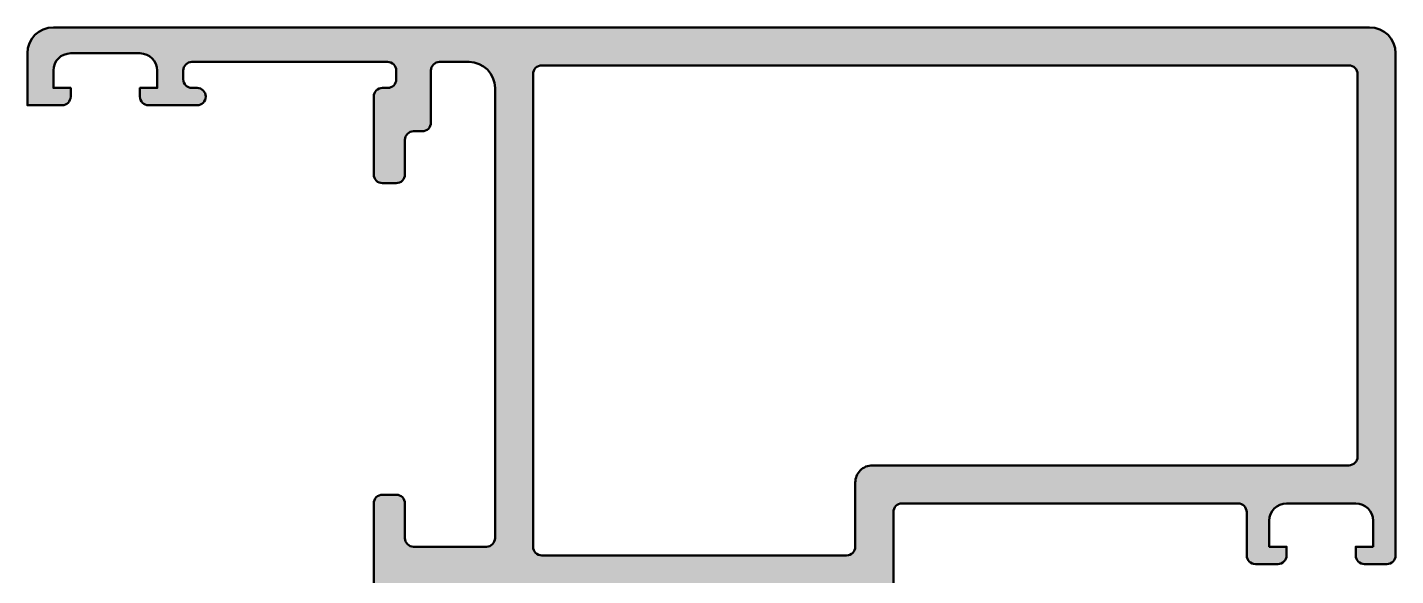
# Model space of a CAD drawing. Extents: x -50 to 29, y 0 to 92.5.
# Drawn here: x -50 to 29, y 60.8 to 92.5 of the extents above; entities that cross this region are included whole.
import ezdxf

# ---------------------------------------------------------------- set-up
doc = ezdxf.new("R2010")
doc.units = 0
doc.layers.add('0S-Alu contour', color=7, linetype='Continuous', lineweight=50)
doc.layers.add('0S-Alu hatch', color=252, linetype='Continuous', lineweight=25)

# ---------------------------------------------------------------- blocks, each defined once
blk = doc.blocks.new('445720__A0E2A68E_7C1D_4832_8755_47A1F3476A13_')
at = {"layer": '0S-Alu hatch'}
h = blk.add_hatch(color=256, dxfattribs=at)
edge = h.paths.add_edge_path()
edge.add_line((27.69999999999971, 62.49999999999932), (26.69999999999971, 62.49999999999932))
edge.add_line((26.69999999999971, 62.49999999999932), (26.69999999999971, 61.99999999999932))
edge.add_arc((27.19999999999973, 61.99999999999935), 0.5000000000000285, 180, 269.9999999999968)
edge.add_line((27.1999999999997, 61.49999999999931), (28.49999999999987, 61.49999999999931))
edge.add_arc((28.49999999999989, 61.99999999999932), 0.5000000000000071, 269.9999999999984, 360)
edge.add_line((28.9999999999999, 61.99999999999932), (28.99999999999987, 90.99999999999909))
edge.add_arc((27.499999999999, 90.99999999999913), 1.500000000000866, 0, 90)
edge.add_line((27.499999999999, 92.5), (-48.5, 92.5))
edge.add_arc((-48.5, 91), 1.5, 90, 180)
edge.add_line((-50, 91), (-50, 88))
edge.add_line((-50, 88), (-48, 88))
edge.add_arc((-48, 88.49999999999999), 0.5, 270, 360)
edge.add_line((-47.5, 88.49999999999999), (-47.5, 89))
edge.add_line((-47.5, 89), (-48.5, 89))
edge.add_line((-48.5, 89), (-48.5, 90))
edge.add_ellipse((-47.5, 90), major_axis=(-1, 0), ratio=1, start_angle=270, end_angle=360, ccw=False)
edge.add_line((-47.5, 91), (-43.5, 91))
edge.add_ellipse((-43.5, 90), major_axis=(-1, 0), ratio=1, start_angle=180, end_angle=270, ccw=False)
edge.add_line((-42.5, 90), (-42.5, 89))
edge.add_line((-42.5, 89), (-43.5, 89))
edge.add_line((-43.5, 89), (-43.5, 88.49999999999999))
edge.add_arc((-43, 88.49999999999999), 0.5, 180, 270)
edge.add_line((-43, 88), (-40.2, 88))
edge.add_arc((-40.2, 88.49999999999999), 0.5, 270, 450)
edge.add_line((-40.2, 89), (-40.49999999999999, 89))
edge.add_ellipse((-40.49999999999999, 89.50000000000001), major_axis=(-0.5, 0), ratio=1, start_angle=0, end_angle=90, ccw=False)
edge.add_line((-41, 89.50000000000001), (-41, 90))
edge.add_ellipse((-40.49999999999999, 90.00000000000001), major_axis=(-0.5, 0), ratio=1, start_angle=270, end_angle=360, ccw=False)
edge.add_line((-40.49999999999999, 90.50000000000001), (-29.20000000000001, 90.5))
edge.add_ellipse((-29.2, 90), major_axis=(-0.5, 0), ratio=1, start_angle=180, end_angle=270.0000000000004, ccw=False)
edge.add_line((-28.7, 90), (-28.7, 89.50000000000001))
edge.add_ellipse((-29.20000000000001, 89.50000000000001), major_axis=(-0.5000000000000071, 0), ratio=1, start_angle=90, end_angle=180, ccw=False)
edge.add_line((-29.20000000000001, 89), (-29.49999999999999, 89))
edge.add_arc((-29.49999999999999, 88.49999999999999), 0.5, 90, 180)
edge.add_line((-30, 88.49999999999999), (-30, 84.00000000000001))
edge.add_arc((-29.5, 84.00000000000001), 0.5000000000000036, 180, 270.0000000000004)
edge.add_line((-29.49999999999999, 83.50000000000001), (-28.70000000000001, 83.50000000000001))
edge.add_arc((-28.7, 84.00000000000001), 0.5, 269.9999999999996, 360)
edge.add_line((-28.2, 84.00000000000001), (-28.20000000000001, 86.00000000000001))
edge.add_ellipse((-27.70000000000001, 86), major_axis=(-0.4999999999999965, 0), ratio=1, start_angle=270, end_angle=360, ccw=False)
edge.add_line((-27.70000000000001, 86.5), (-27.20000000000001, 86.5))
edge.add_arc((-27.2, 87), 0.5, 269.9999999999996, 360)
edge.add_line((-26.7, 87), (-26.69999999999999, 90))
edge.add_ellipse((-26.19999999999999, 90), major_axis=(-0.5000000000000036, 0), ratio=1, start_angle=270.0000000000008, end_angle=360, ccw=False)
edge.add_line((-26.19999999999999, 90.5), (-24.50000000000001, 90.5))
edge.add_ellipse((-24.50000000000001, 89), major_axis=(-1.5, 0), ratio=1, start_angle=180, end_angle=269.9999999999999, ccw=False)
edge.add_line((-23.00000000000002, 89), (-22.99999999999999, 63.00000000000001))
edge.add_ellipse((-23.50000000000001, 63.00000000000002), major_axis=(-0.5000000000000178, 0), ratio=1, start_angle=90, end_angle=180, ccw=False)
edge.add_line((-23.50000000000001, 62.5), (-27.7, 62.5))
edge.add_ellipse((-27.7, 63), major_axis=(-0.5000000000000071, 0), ratio=1, start_angle=0, end_angle=90, ccw=False)
edge.add_line((-28.2, 63), (-28.2, 65))
edge.add_arc((-28.70000000000001, 65), 0.5000000000000107, 0, 90)
edge.add_line((-28.70000000000001, 65.50000000000001), (-29.50000000000002, 65.5))
edge.add_arc((-29.50000000000002, 65), 0.5, 90, 180)
edge.add_line((-30.00000000000002, 65), (-30.00000000000002, 60.49999999999973))
edge.add_arc((-29.50000000000001, 60.49999999999974), 0.5, 180, 270.0000000000017)
edge.add_line((-29.5, 59.99999999999974), (-18.00000000000024, 60.00000000000011))
edge.add_ellipse((-18.07883644654326, 59.73247940800701), major_axis=(-0.278895056327407, 0), ratio=1, start_angle=178.8354106259032, end_angle=253.5801235805115, ccw=False)
edge.add_line((-17.79999900000024, 59.72681100000865), (-17.79999900000024, 59.27321700000863))
edge.add_ellipse((-18.07886709564339, 59.26755634053161), major_axis=(-0.2789255417371285, 0), ratio=1, start_angle=106.4245945553501, end_angle=181.162870072879, ccw=False)
edge.add_line((-18.00000000000025, 59.00001300000868), (-18.00000000000024, 57.12000200000011))
edge.add_arc((-17.70000000000023, 57.12000200000011), 0.3000000000000114, 180, 269.9999999999993)
edge.add_line((-17.70000000000023, 56.8200020000001), (-16.72002568095745, 56.8200020000001))
edge.add_arc((-16.72002568095746, 57.12000200000011), 0.3000000000000114, 270.0000000000013, 360)
edge.add_line((-16.42002568095745, 57.12000200000011), (-16.42002568095745, 59.88000000000011))
edge.add_ellipse((-16.30002568095745, 59.88000000000011), major_axis=(-0.1199999999999939, 0), ratio=1, start_angle=269.9999999999983, end_angle=360, ccw=False)
edge.add_line((-16.30002568095745, 60.0000000000001), (-12.00000000000011, 60))
edge.add_ellipse((-12, 59.50000000000011), major_axis=(-0.4999999999998864, 0), ratio=1, start_angle=180, end_angle=270.000000000013, ccw=False)
edge.add_line((-11.50000000000011, 59.50000000000011), (-11.50000000000011, 58.79999999999998))
edge.add_line((-11.50000000000011, 58.79999999999998), (-12.88149545762201, 56.40717967697298))
edge.add_arc((-12.76188021535143, 56.33811978464859), 0.1381197846483408, 149.9999999998984, 273.7233749421729)
edge.add_arc((-13.07760790739092, 61.1897375821371), 4.999999999999984, 273.7233749421713, 305.6276587366734)
edge.add_ellipse((-9.00000000000015, 55.50000000000067), major_axis=(-1.999999999999414, 0), ratio=1, start_angle=234.37234126332692, end_angle=305.6276587366731, ccw=False)
edge.add_arc((-4.922392092609399, 61.18973758213714), 5.000000000000005, 234.372341263327, 266.2766250578321)
edge.add_arc((-5.238119784648596, 56.33811978464871), 0.138119784648445, 266.2766250578352, 389.9999999999718)
edge.add_line((-5.118504542377775, 56.40717967697288), (-6.500000000000113, 58.80000000000006))
edge.add_line((-6.500000000000113, 58.80000000000006), (-6.500000000000113, 59.50000000000012))
edge.add_ellipse((-6.000000000000191, 59.50000000000009), major_axis=(-0.4999999999999219, 0), ratio=1, start_angle=269.9999999999943, end_angle=360, ccw=False)
edge.add_line((-6.000000000000142, 60), (-1.699974319043022, 60.00000000000001))
edge.add_ellipse((-1.699974319043029, 59.88000000000003), major_axis=(-0.1199999999999903, 0), ratio=1, start_angle=180, end_angle=269.9999999999966, ccw=False)
edge.add_line((-1.579974319043039, 59.88000000000003), (-1.579974319043046, 57.12000200000011))
edge.add_arc((-1.279974319043034, 57.12000200000011), 0.3000000000000114, 180, 269.9999999999973)
edge.add_line((-1.279974319043049, 56.8200020000001), (-0.3000000000002672, 56.8200020000001))
edge.add_arc((-0.3000000000002672, 57.12000200000011), 0.3000000000000114, 270, 360)
edge.add_line((-2.558e-13, 57.12000200000011), (-2.558e-13, 59.00001300000868))
edge.add_ellipse((0.0788670956429059, 59.26755634053161), major_axis=(-0.2789255417371423, 0), ratio=1, start_angle=-1.1628700728805939, end_angle=73.57540544464621, ccw=False)
edge.add_line((-0.2000010000002556, 59.27321700000864), (-0.2000010000002561, 59.72681100000863))
edge.add_ellipse((0.0788364465429794, 59.73247940800702), major_axis=(-0.2788950563276229, 0), ratio=1, start_angle=-73.58012358050848, end_angle=1.1645893741003874, ccw=False)
edge.add_line((-1.147e-13, 60.00000000000032), (-1.137e-13, 64.49999999999935))
edge.add_ellipse((0.499999999999865, 64.49999999999935), major_axis=(-0.4999999999999787, 0), ratio=1, start_angle=270.00000000000244, end_angle=360, ccw=False)
edge.add_line((0.4999999999998436, 64.99999999999932), (19.9, 64.99999999999932))
edge.add_ellipse((19.89999999999987, 64.49999999999922), major_axis=(-0.5000000000000995, 0), ratio=1, start_angle=180, end_angle=269.9999999999854, ccw=False)
edge.add_line((20.39999999999998, 64.49999999999922), (20.39999999999954, 61.99999999999931))
edge.add_arc((20.89999999999955, 61.99999999999931), 0.5000000000000142, 180, 270.0000000000017)
edge.add_line((20.89999999999957, 61.49999999999931), (22.19999999999969, 61.49999999999931))
edge.add_arc((22.19999999999969, 61.9999999999993), 0.5, 270, 360)
edge.add_line((22.69999999999969, 61.9999999999993), (22.69999999999971, 62.49999999999932))
edge.add_line((22.69999999999971, 62.49999999999932), (21.69999999999971, 62.49999999999932))
edge.add_line((21.69999999999971, 62.49999999999932), (21.69999999999971, 63.99999999999931))
edge.add_ellipse((22.69999999999971, 63.99999999999931), major_axis=(-1, 0), ratio=1, start_angle=270, end_angle=360, ccw=False)
edge.add_line((22.69999999999971, 64.99999999999932), (26.69999999999971, 64.99999999999932))
edge.add_ellipse((26.69999999999971, 63.99999999999932), major_axis=(-0.9999999999999928, 0), ratio=1, start_angle=180, end_angle=270, ccw=False)
edge.add_line((27.6999999999997, 63.99999999999932), (27.69999999999971, 62.49999999999932))
edge = h.paths.add_edge_path()
edge.add_line((26.30000000000007, 67.19999999999914), (-1.199999999999917, 67.19999999999925))
edge.add_arc((-1.199999999999924, 66.19999999999922), 1.000000000000028, 89.99999999999959, 180)
edge.add_line((-2.199999999999953, 66.19999999999922), (-2.200000000000393, 62.50000000000023))
edge.add_ellipse((-2.7000000000004, 62.50000000000023), major_axis=(-0.5000000000000071, 0), ratio=1, start_angle=90, end_angle=180, ccw=False)
edge.add_line((-2.7000000000004, 62.00000000000023), (-20.30000000000009, 62.00000000000023))
edge.add_ellipse((-20.30000000000009, 62.50000000000014), major_axis=(-0.4999999999999148, 0), ratio=1, start_angle=0, end_angle=90, ccw=False)
edge.add_line((-20.8, 62.5), (-20.8, 89.79999999999959))
edge.add_ellipse((-20.3, 89.79999999999959), major_axis=(-0.5, 0), ratio=1, start_angle=270, end_angle=360, ccw=False)
edge.add_line((-20.3, 90.29999999999959), (26.30000000000007, 90.29999999999914))
edge.add_ellipse((26.30000000000001, 89.79999999999909), major_axis=(-0.500000000000057, 0), ratio=1, start_angle=180, end_angle=269.9999999999935, ccw=False)
edge.add_line((26.80000000000007, 89.79999999999905), (26.80000000000007, 67.69999999999914))
edge.add_ellipse((26.30000000000007, 67.69999999999914), major_axis=(-0.5, 0), ratio=1, start_angle=90, end_angle=180, ccw=False)
at = {"layer": '0S-Alu contour', "color": 7}
for points in [[(27.499999999999, 92.5), (-48.5, 92.5)], [(-50, 91), (-50, 88), (-48, 88)], [(-47.5, 91), (-43.5, 91)], [(28.9999999999999, 61.99999999999932), (28.99999999999987, 90.99999999999909)], [(-40.49999999999999, 90.50000000000001), (-29.20000000000001, 90.5)], [(-26.19999999999999, 90.5), (-24.50000000000001, 90.5)], [(-20.3, 90.29999999999959), (26.30000000000007, 90.29999999999914)], [(-47.5, 88.49999999999999), (-47.5, 89), (-48.5, 89), (-48.5, 90)], [(-42.5, 90), (-42.5, 89), (-43.5, 89), (-43.5, 88.49999999999999)], [(-41, 89.50000000000001), (-41, 90)], [(-28.7, 90), (-28.7, 89.50000000000001)], [(-26.7, 87), (-26.69999999999999, 90)], [(-20.8, 62.5), (-20.8, 89.79999999999959)], [(26.80000000000007, 89.79999999999905), (26.80000000000007, 67.69999999999914)], [(-40.2, 89), (-40.49999999999999, 89)], [(-30, 88.49999999999999), (-30, 84.00000000000001)], [(-29.20000000000001, 89), (-29.49999999999999, 89)], [(-23.00000000000002, 89), (-22.99999999999999, 63.00000000000001)], [(-43, 88), (-40.2, 88)], [(-27.70000000000001, 86.5), (-27.20000000000001, 86.5)], [(-28.2, 84.00000000000001), (-28.20000000000001, 86.00000000000001)], [(-29.49999999999999, 83.50000000000001), (-28.70000000000001, 83.50000000000001)], [(26.30000000000007, 67.19999999999914), (-1.199999999999917, 67.19999999999925)], [(-2.199999999999953, 66.19999999999922), (-2.200000000000393, 62.50000000000023)], [(-30.00000000000002, 65), (-30.00000000000002, 60.49999999999973)], [(-28.70000000000001, 65.50000000000001), (-29.50000000000002, 65.5)], [(-28.2, 63), (-28.2, 65)], [(0.4999999999998436, 64.99999999999932), (19.9, 64.99999999999932)], [(22.69999999999971, 64.99999999999932), (26.69999999999971, 64.99999999999932)], [(-1.147e-13, 60.00000000000032), (-1.137e-13, 64.49999999999935)], [(20.39999999999998, 64.49999999999922), (20.39999999999954, 61.99999999999931)], [(22.69999999999969, 61.9999999999993), (22.69999999999971, 62.49999999999932), (21.69999999999971, 62.49999999999932), (21.69999999999971, 63.99999999999931)], [(27.6999999999997, 63.99999999999932), (27.69999999999971, 62.49999999999932)], [(-23.50000000000001, 62.5), (-27.7, 62.5)], [(27.69999999999971, 62.49999999999932), (26.69999999999971, 62.49999999999932), (26.69999999999971, 61.99999999999932)], [(-2.7000000000004, 62.00000000000023), (-20.30000000000009, 62.00000000000023)], [(20.89999999999957, 61.49999999999931), (22.19999999999969, 61.49999999999931)], [(27.1999999999997, 61.49999999999931), (28.49999999999987, 61.49999999999931)], [(-29.5, 59.99999999999974), (-18.00000000000024, 60.00000000000011)], [(-17.79999900000024, 59.72681100000865), (-17.79999900000024, 59.27321700000863)], [(-16.42002568095745, 57.12000200000011), (-16.42002568095745, 59.88000000000011)], [(-16.30002568095745, 60.0000000000001), (-12.00000000000011, 60)], [(-11.50000000000011, 59.50000000000011), (-11.50000000000011, 58.79999999999998), (-12.88149545762201, 56.40717967697298)], [(-5.118504542377775, 56.40717967697288), (-6.500000000000113, 58.80000000000006), (-6.500000000000113, 59.50000000000012)], [(-6.000000000000142, 60), (-1.699974319043022, 60.00000000000001)], [(-1.579974319043039, 59.88000000000003), (-1.579974319043046, 57.12000200000011)], [(-0.2000010000002556, 59.27321700000864), (-0.2000010000002561, 59.72681100000863)], [(-18.00000000000025, 59.00001300000868), (-18.00000000000024, 57.12000200000011)], [(-2.558e-13, 57.12000200000011), (-2.558e-13, 59.00001300000868)], [(-17.70000000000023, 56.8200020000001), (-16.72002568095745, 56.8200020000001)], [(-1.279974319043049, 56.8200020000001), (-0.3000000000002672, 56.8200020000001)]]:
    blk.add_lwpolyline(points, dxfattribs=at)
for centre, radius, start, end in [((-48.5, 91), 1.5, 90, 180), ((27.499999999999, 90.99999999999913), 1.500000000000866, 0, 90), ((-48, 88.49999999999999), 0.5, 270, 0), ((-43, 88.49999999999999), 0.5, 180, 270), ((-40.2, 88.49999999999999), 0.5, 270, 90), ((-29.49999999999999, 88.49999999999999), 0.5, 90, 180), ((-27.2, 87), 0.5, 269.9999999999996, 0), ((-29.5, 84.00000000000001), 0.5000000000000036, 180, 270.0000000000004), ((-28.7, 84.00000000000001), 0.5, 269.9999999999996, 0), ((-1.199999999999924, 66.19999999999922), 1.000000000000028, 89.99999999999959, 180), ((-29.50000000000002, 65), 0.5, 90, 180), ((-28.70000000000001, 65), 0.5000000000000107, 0, 90), ((20.89999999999955, 61.99999999999931), 0.5000000000000142, 180, 270.0000000000017), ((22.19999999999969, 61.9999999999993), 0.5, 270, 0), ((27.19999999999973, 61.99999999999935), 0.5000000000000285, 180, 269.9999999999968), ((28.49999999999989, 61.99999999999932), 0.5000000000000071, 269.9999999999984, 0), ((-29.50000000000001, 60.49999999999974), 0.5, 180, 270.0000000000017), ((-17.70000000000023, 57.12000200000011), 0.3000000000000114, 180, 269.9999999999993), ((-16.72002568095746, 57.12000200000011), 0.3000000000000114, 270.0000000000013, 0), ((-13.07760790739092, 61.1897375821371), 4.999999999999984, 273.7233749421713, 305.6276587366734), ((-4.922392092609399, 61.18973758213714), 5.000000000000005, 234.372341263327, 266.2766250578321), ((-1.279974319043034, 57.12000200000011), 0.3000000000000114, 180, 269.9999999999973), ((-0.3000000000002672, 57.12000200000011), 0.3000000000000114, 270, 0), ((-12.76188021535143, 56.33811978464859), 0.1381197846483408, 149.9999999998984, 273.7233749421729), ((-5.238119784648596, 56.33811978464871), 0.138119784648445, 266.2766250578352, 29.99999999997184)]:
    blk.add_arc(centre, radius, start, end, dxfattribs=at)
at = {"layer": '0S-Alu contour', "color": 7, "extrusion": (0, 0, -1)}
for centre, radius, start, end in [((47.5, 90), 1, 0, 90), ((43.5, 90), 1, 90, 180), ((40.49999999999999, 90.00000000000001), 0.5, 0, 90), ((29.2, 90), 0.5, 89.99999999999959, 180), ((26.19999999999999, 90), 0.5000000000000036, 0, 89.9999999999992), ((24.50000000000001, 89), 1.5, 90.00000000000014, 180), ((20.3, 89.79999999999959), 0.5, 0, 90), ((-26.30000000000001, 89.79999999999909), 0.500000000000057, 90.00000000000651, 180), ((40.49999999999999, 89.50000000000001), 0.5, 270, 0), ((29.20000000000001, 89.50000000000001), 0.5000000000000071, 180, 270), ((27.70000000000001, 86), 0.4999999999999965, 0, 90), ((-26.30000000000007, 67.69999999999914), 0.5, 180, 270), ((-0.499999999999865, 64.49999999999935), 0.4999999999999787, 0, 89.99999999999756), ((-19.89999999999987, 64.49999999999922), 0.5000000000000995, 90.00000000001462, 180), ((-22.69999999999971, 63.99999999999931), 1, 0, 90), ((-26.69999999999971, 63.99999999999932), 0.9999999999999928, 90, 180), ((27.7, 63), 0.5000000000000071, 270, 0), ((23.50000000000001, 63.00000000000002), 0.5000000000000178, 180, 270), ((20.30000000000009, 62.50000000000014), 0.4999999999999148, 270, 0), ((2.7000000000004, 62.50000000000023), 0.5000000000000071, 180, 270), ((18.07883644654326, 59.73247940800701), 0.278895056327407, 106.4198764194885, 181.1645893740969), ((18.07886709564339, 59.26755634053161), 0.2789255417371285, 178.837129927121, 253.5754054446499), ((16.30002568095745, 59.88000000000011), 0.1199999999999939, 0, 90.0000000000017), ((12, 59.50000000000011), 0.4999999999998864, 89.99999999998697, 180), ((6.000000000000191, 59.50000000000009), 0.4999999999999219, 0, 90.0000000000057), ((1.699974319043029, 59.88000000000003), 0.1199999999999903, 90.0000000000034, 180), ((-0.0788364465429794, 59.73247940800702), 0.2788950563276229, 358.8354106258996, 73.58012358050858), ((-0.0788670956429059, 59.26755634053161), 0.2789255417371423, 286.4245945553538, 1.162870072880582), ((9.00000000000015, 55.50000000000067), 1.999999999999414, 54.37234126332689, 125.6276587366731)]:
    blk.add_arc(centre, radius, start, end, dxfattribs=at)
blk = doc.blocks.new('197950__0D99A959_1B8F_46C8_B77B_AE896E4C0B65_')
at = {"layer": '0S-Alu contour', "color": 7}
blk.add_blockref('445720__A0E2A68E_7C1D_4832_8755_47A1F3476A13_', (0, 0), dxfattribs=at)

msp = doc.modelspace()

# ---------------------------------------------------------------- block references
at = {"layer": '0S-Alu contour', "color": 7}
msp.add_blockref('197950__0D99A959_1B8F_46C8_B77B_AE896E4C0B65_', (0, 0), dxfattribs=at)

doc.saveas('drawing.dxf')
